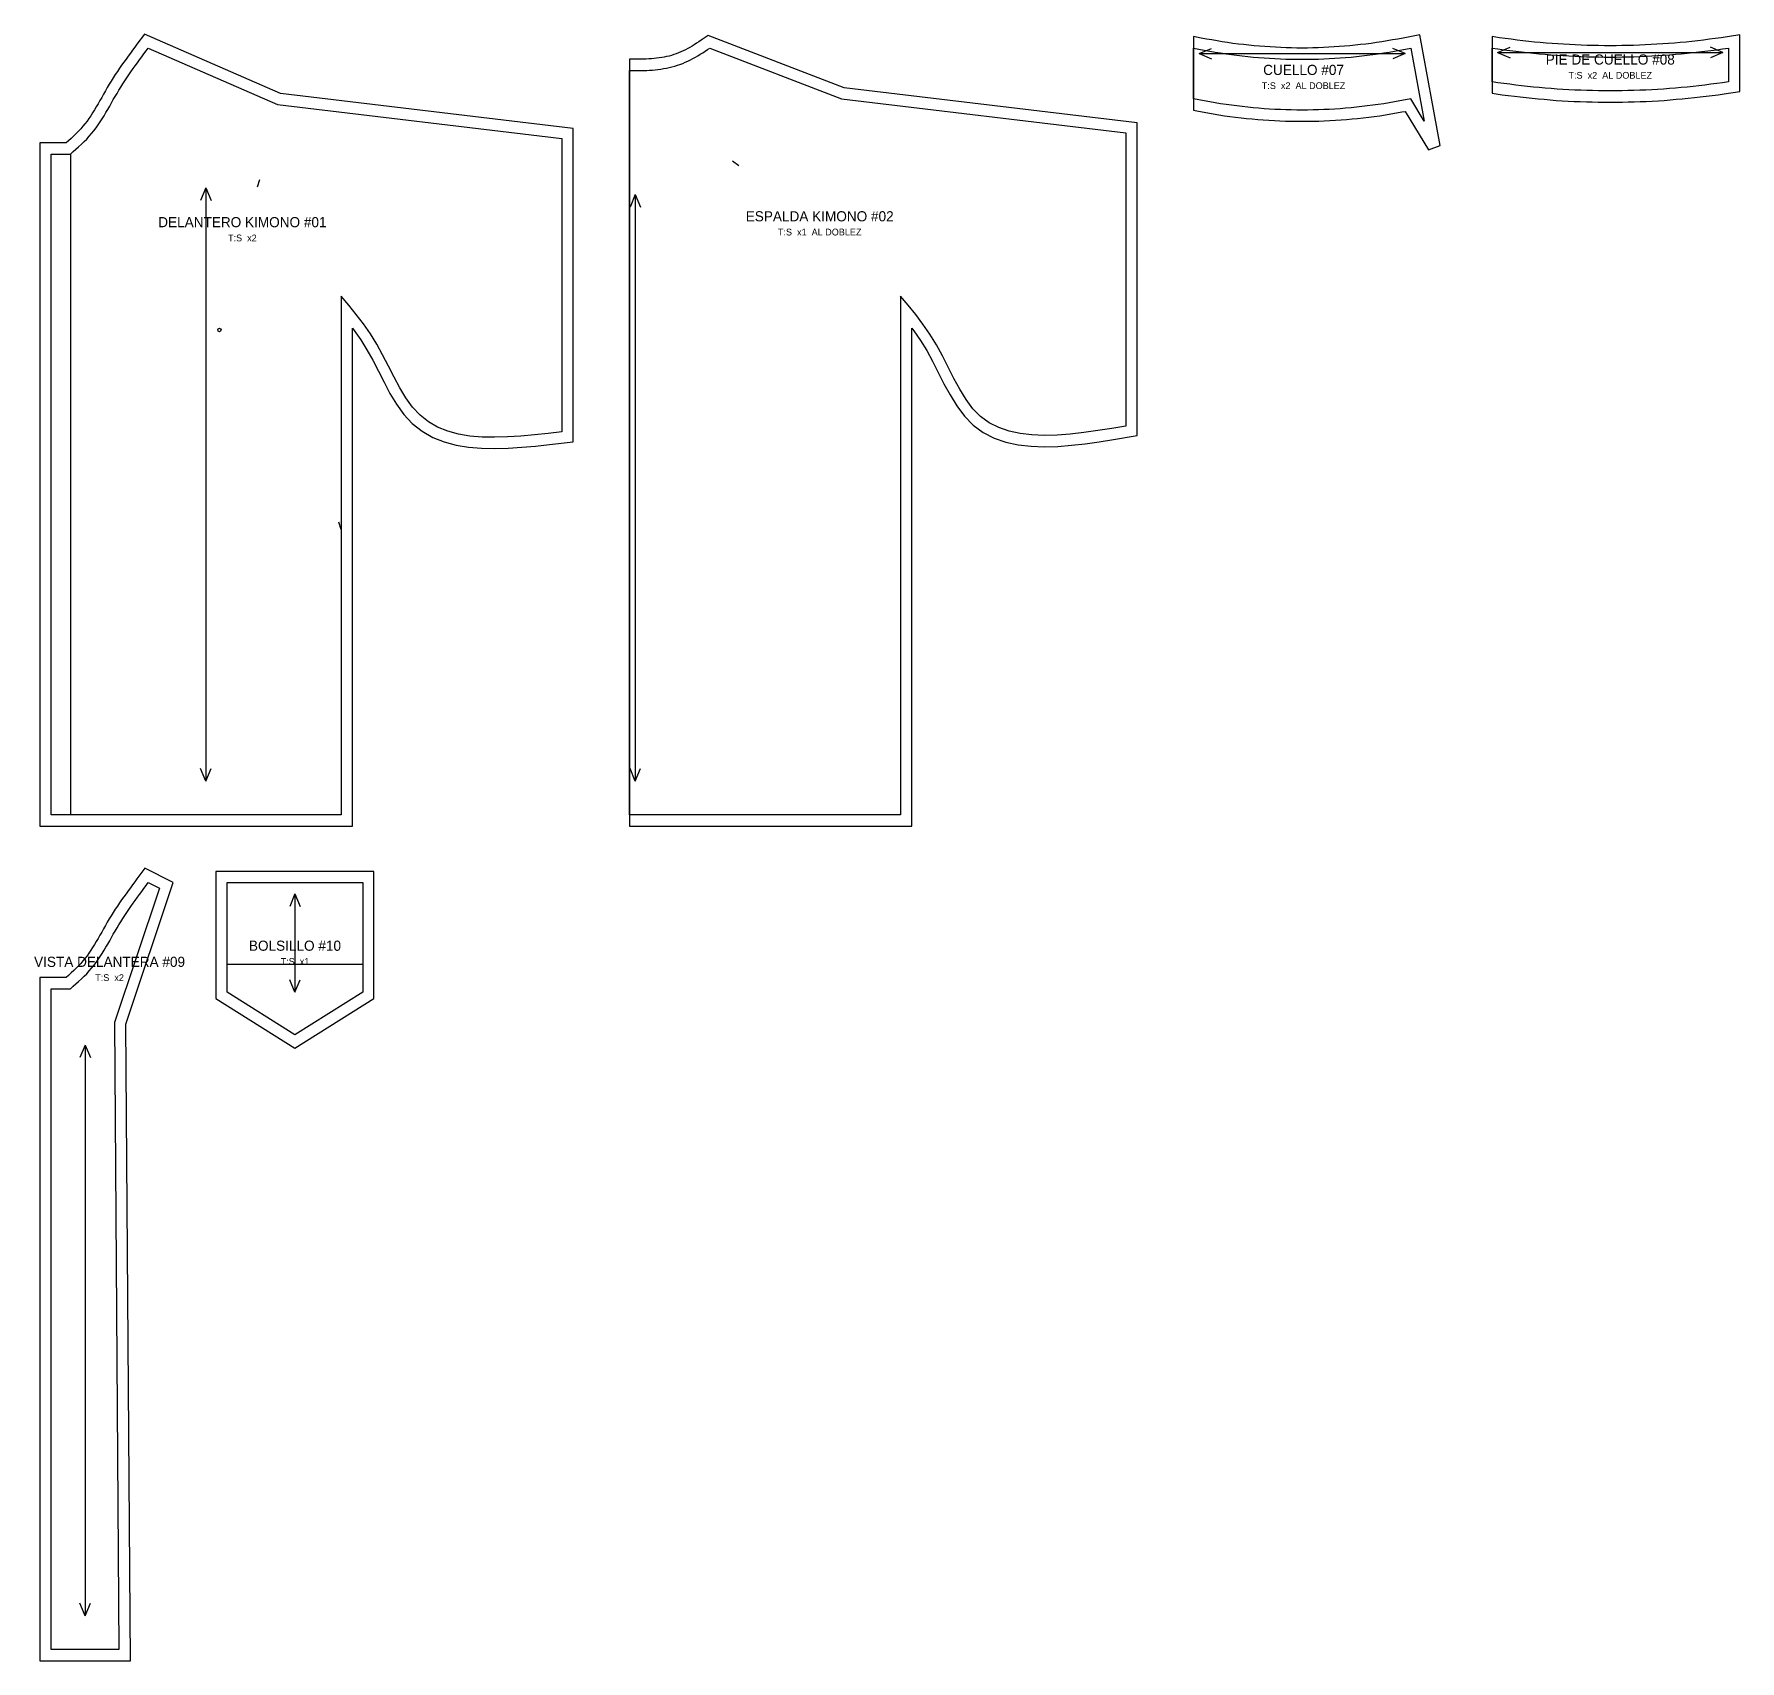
# Model space of a CAD drawing. Header units: centimetres. Extents: x -2 to 150, y -143 to 1.
import ezdxf
from ezdxf.enums import TextEntityAlignment as Align

# ---------------------------------------------------------------- set-up
doc = ezdxf.new("R2010")
doc.units = ezdxf.units.CM
for name, color, linetype in [('1', 1, 'Continuous'), ('11', 8, 'Continuous'), ('13', 7, 'Continuous'), ('15', 6, 'Continuous'), ('4', 4, 'Continuous'), ('6', 2, 'Continuous'), ('7', 3, 'Continuous'), ('8', 5, 'Continuous')]:
    doc.layers.add(name, color=color, linetype=linetype)

# ---------------------------------------------------------------- blocks, each defined once
blk = doc.blocks.new('P01_DELANTERO_KIMONO')
at = {"layer": '1'}
blk.add_lwpolyline([(-2.7, -69), (25, -69), (25, -24.84), (25.16, -25.05), (25.74, -25.88), (26.28, -26.75), (26.79, -27.68), (27.29, -28.65), (27.79, -29.64), (28.32, -30.63), (28.89, -31.58), (29.54, -32.49), (30.3, -33.3), (31.16, -33.98), (32.11, -34.52), (33.12, -34.92), (34.19, -35.21), (35.29, -35.39), (36.43, -35.49), (37.6, -35.51), (38.79, -35.48), (40, -35.4), (41.22, -35.29), (42.45, -35.16), (44.56, -34.91), (44.56, -7.14), (18.62, -4.02), (6.57, 1.23), (5.9, 0.34), (5.71, 0.08), (5.51, -0.19), (5.32, -0.45), (5.12, -0.72), (4.93, -0.98), (4.73, -1.25), (4.54, -1.53), (4.35, -1.8), (4.16, -2.08), (3.98, -2.36), (3.79, -2.64), (3.61, -2.93), (3.44, -3.22), (3.26, -3.51), (3.1, -3.8), (2.93, -4.09), (2.77, -4.38), (2.61, -4.66), (2.45, -4.94), (2.29, -5.22), (2.13, -5.49), (1.97, -5.75), (1.81, -6), (1.64, -6.25), (1.47, -6.49), (1.29, -6.72), (1.11, -6.94), (0.92, -7.16), (0.72, -7.37), (0.51, -7.59), (0.29, -7.8), (0.06, -8.01), (-0.18, -8.22), (-0.38, -8.4), (-2.7, -8.4), (-2.7, -69)], close=True, dxfattribs=at)
at = {"layer": '11'}
blk.add_line((0, -9.4), (0, -68), dxfattribs=at)
at = {"layer": '4'}
for p, q in [((16.75, -11.69), (16.54, -12.35)), ((24, -42.7), (23.78, -42.04))]:
    blk.add_line(p, q, dxfattribs=at)
at = {"layer": '6'}
blk.add_circle((13.2, -25), 0.15, dxfattribs=at)
at = {"layer": '7'}
for p, q in [((12, -12.4), (11.53, -13.51)), ((12, -12.4), (12, -65)), ((12, -12.4), (12.47, -13.51)), ((12, -65), (11.53, -63.89)), ((12, -65), (12.47, -63.89))]:
    blk.add_line(p, q, dxfattribs=at)
at = {"layer": '8'}
blk.add_lwpolyline([(-1.7, -9.4), (0, -9.4), (0.25, -9.18), (0.49, -8.97), (0.73, -8.75), (0.97, -8.52), (1.21, -8.3), (1.44, -8.07), (1.66, -7.83), (1.87, -7.59), (2.08, -7.34), (2.27, -7.08), (2.46, -6.82), (2.64, -6.55), (2.82, -6.28), (2.99, -6), (3.15, -5.72), (3.32, -5.44), (3.48, -5.16), (3.64, -4.87), (3.8, -4.58), (3.96, -4.3), (4.13, -4.02), (4.29, -3.73), (4.46, -3.46), (4.64, -3.18), (4.81, -2.91), (4.99, -2.64), (5.18, -2.37), (5.36, -2.1), (5.55, -1.83), (5.74, -1.57), (5.93, -1.3), (6.12, -1.04), (6.32, -0.78), (6.51, -0.52), (6.7, -0.26), (6.9, 0), (18.36, -5), (43.56, -8.02), (43.56, -34.02), (42.34, -34.17), (41.12, -34.3), (39.92, -34.4), (38.74, -34.48), (37.59, -34.51), (36.48, -34.49), (35.41, -34.4), (34.4, -34.23), (33.44, -33.97), (32.54, -33.62), (31.72, -33.15), (30.98, -32.56), (30.32, -31.85), (29.73, -31.03), (29.19, -30.13), (28.68, -29.18), (28.18, -28.2), (27.67, -27.21), (27.15, -26.25), (26.58, -25.33), (25.97, -24.46), (25.33, -23.62), (24.67, -22.8), (24, -22), (24, -68), (-1.7, -68)], close=True, dxfattribs=at)
at = {"layer": '13'}
blk.add_text('DELANTERO KIMONO #01', height=0.9, dxfattribs=at).set_placement((15.24, -15.44), align=Align.MIDDLE_CENTER)
at = {"layer": '15'}
blk.add_text('T:S  x2', height=0.6, dxfattribs=at).set_placement((15.24, -16.84), align=Align.MIDDLE_CENTER)
blk = doc.blocks.new('P02_ESPALDA_KIMONO')
at = {"layer": '1'}
blk.add_lwpolyline([(25, -24.84), (25.19, -25.08), (25.77, -25.93), (26.32, -26.82), (26.83, -27.76), (27.34, -28.76), (27.85, -29.76), (28.39, -30.76), (28.98, -31.73), (29.66, -32.63), (30.44, -33.43), (31.34, -34.08), (32.31, -34.59), (33.35, -34.94), (34.44, -35.18), (35.57, -35.31), (36.74, -35.35), (37.93, -35.32), (39.15, -35.22), (40.38, -35.09), (41.62, -34.91), (42.87, -34.72), (44.96, -34.37), (44.96, -6.64), (19.01, -3.52), (6.97, 1.12), (6.33, 0.69), (6.13, 0.55), (5.93, 0.42), (5.73, 0.29), (5.53, 0.17), (5.34, 0.05), (5.14, -0.05), (4.94, -0.16), (4.74, -0.25), (4.54, -0.34), (4.33, -0.43), (4.12, -0.51), (3.91, -0.58), (3.7, -0.65), (3.49, -0.71), (3.27, -0.76), (3.06, -0.81), (2.84, -0.85), (2.62, -0.88), (2.39, -0.91), (2.17, -0.94), (1.94, -0.96), (1.71, -0.97), (1.47, -0.98), (1.23, -0.99), (0.99, -1), (0.75, -1), (0.5, -1), (0.25, -1), (0, -1), (0, -69), (25, -69), (25, -24.84)], close=True, dxfattribs=at)
at = {"layer": '4'}
blk.add_line((9.12, -10), (9.68, -10.43), dxfattribs=at)
at = {"layer": '7'}
for p, q in [((0.5, -13), (0.03, -14.11)), ((0.5, -13), (0.5, -65)), ((0.5, -13), (0.97, -14.11)), ((0.5, -65), (0.03, -63.89)), ((0.5, -65), (0.97, -63.89))]:
    blk.add_line(p, q, dxfattribs=at)
at = {"layer": '8'}
blk.add_lwpolyline([(0, -2), (0.25, -2), (0.5, -2), (0.76, -2), (1.01, -2), (1.26, -1.99), (1.51, -1.98), (1.76, -1.97), (2.01, -1.95), (2.26, -1.93), (2.51, -1.91), (2.76, -1.87), (3.01, -1.83), (3.25, -1.79), (3.5, -1.73), (3.74, -1.67), (3.99, -1.61), (4.23, -1.53), (4.46, -1.45), (4.7, -1.36), (4.93, -1.26), (5.16, -1.16), (5.39, -1.05), (5.61, -0.94), (5.83, -0.81), (6.05, -0.69), (6.26, -0.55), (6.47, -0.42), (6.68, -0.28), (6.89, -0.14), (7.1, 0), (18.76, -4.5), (43.96, -7.52), (43.96, -33.52), (42.72, -33.73), (41.48, -33.92), (40.25, -34.09), (39.05, -34.23), (37.88, -34.32), (36.74, -34.35), (35.65, -34.31), (34.61, -34.19), (33.62, -33.98), (32.71, -33.66), (31.86, -33.23), (31.1, -32.67), (30.42, -31.98), (29.81, -31.16), (29.26, -30.26), (28.73, -29.3), (28.23, -28.3), (27.72, -27.3), (27.18, -26.32), (26.61, -25.38), (25.99, -24.49), (25.35, -23.64), (24.68, -22.81), (24, -22), (24, -68), (0, -68)], close=True, dxfattribs=at)
at = {"layer": '13'}
blk.add_text('ESPALDA KIMONO #02', height=0.9, dxfattribs=at).set_placement((16.84, -14.92), align=Align.MIDDLE_CENTER)
at = {"layer": '15'}
blk.add_text('T:S  x1  AL DOBLEZ', height=0.6, dxfattribs=at).set_placement((16.84, -16.32), align=Align.MIDDLE_CENTER)
blk = doc.blocks.new('P07_CUELLO')
at = {"layer": '1'}
blk.add_lwpolyline([(0.78, -5.67), (1.27, -5.76), (1.76, -5.85), (2.25, -5.93), (2.75, -6), (3.24, -6.07), (3.73, -6.13), (4.22, -6.19), (4.71, -6.24), (5.2, -6.29), (5.7, -6.34), (6.19, -6.37), (6.68, -6.41), (7.17, -6.44), (7.66, -6.46), (8.16, -6.48), (8.65, -6.49), (9.14, -6.5), (9.63, -6.5), (10.12, -6.5), (10.62, -6.49), (11.11, -6.48), (11.6, -6.46), (12.09, -6.44), (12.58, -6.41), (13.08, -6.37), (13.57, -6.34), (14.06, -6.29), (14.55, -6.24), (15.04, -6.19), (15.53, -6.13), (16.03, -6.07), (16.52, -6), (17.01, -5.93), (17.5, -5.85), (17.99, -5.76), (18.48, -5.67), (18.77, -5.62), (20.82, -9.04), (21.88, -8.64), (20.06, 1.18), (18.59, 0.88), (18.12, 0.79), (17.65, 0.71), (17.17, 0.63), (16.7, 0.55), (16.23, 0.48), (15.76, 0.41), (15.29, 0.35), (14.82, 0.3), (14.34, 0.24), (13.87, 0.2), (13.4, 0.16), (12.93, 0.12), (12.46, 0.09), (11.99, 0.06), (11.52, 0.04), (11.05, 0.02), (10.57, 0.01), (10.1, 0), (9.63, 0), (9.16, 0), (8.69, 0.01), (8.22, 0.02), (7.75, 0.04), (7.28, 0.06), (6.8, 0.09), (6.33, 0.12), (5.86, 0.16), (5.39, 0.2), (4.92, 0.24), (4.45, 0.3), (3.98, 0.35), (3.5, 0.41), (3.03, 0.48), (2.56, 0.55), (2.09, 0.63), (1.62, 0.71), (1.15, 0.79), (0.68, 0.88), (0, 1.02), (0, -5.52), (0.29, -5.58), (0.78, -5.67)], close=True, dxfattribs=at)
at = {"layer": '7'}
for p, q in [((0.5, -0.5), (1.61, -0.03)), ((0.5, -0.5), (18.76, -0.5)), ((0.5, -0.5), (1.61, -0.97)), ((18.76, -0.5), (17.66, -0.03)), ((18.76, -0.5), (17.66, -0.97))]:
    blk.add_line(p, q, dxfattribs=at)
at = {"layer": '8'}
blk.add_lwpolyline([(0, 0), (0.48, -0.1), (0.96, -0.19), (1.44, -0.28), (1.93, -0.36), (2.41, -0.44), (2.89, -0.51), (3.37, -0.58), (3.85, -0.64), (4.33, -0.7), (4.82, -0.75), (5.3, -0.8), (5.78, -0.84), (6.26, -0.88), (6.74, -0.91), (7.22, -0.94), (7.71, -0.96), (8.19, -0.98), (8.67, -0.99), (9.15, -1), (9.63, -1), (10.11, -1), (10.6, -0.99), (11.08, -0.98), (11.56, -0.96), (12.04, -0.94), (12.52, -0.91), (13, -0.88), (13.48, -0.84), (13.97, -0.8), (14.45, -0.75), (14.93, -0.7), (15.41, -0.64), (15.89, -0.58), (16.37, -0.51), (16.86, -0.44), (17.34, -0.36), (17.82, -0.28), (18.3, -0.19), (18.78, -0.1), (19.26, 0), (20.46, -6.5), (19.26, -4.5), (18.78, -4.6), (18.3, -4.69), (17.82, -4.78), (17.34, -4.86), (16.86, -4.94), (16.37, -5.01), (15.89, -5.08), (15.41, -5.14), (14.93, -5.2), (14.45, -5.25), (13.97, -5.3), (13.48, -5.34), (13, -5.38), (12.52, -5.41), (12.04, -5.44), (11.56, -5.46), (11.08, -5.48), (10.6, -5.49), (10.11, -5.5), (9.63, -5.5), (9.15, -5.5), (8.67, -5.49), (8.19, -5.48), (7.71, -5.46), (7.22, -5.44), (6.74, -5.41), (6.26, -5.38), (5.78, -5.34), (5.3, -5.3), (4.82, -5.25), (4.33, -5.2), (3.85, -5.14), (3.37, -5.08), (2.89, -5.01), (2.41, -4.94), (1.93, -4.86), (1.44, -4.78), (0.96, -4.69), (0.48, -4.6), (0, -4.5)], close=True, dxfattribs=at)
at = {"layer": '13'}
blk.add_text('CUELLO #07', height=0.9, dxfattribs=at).set_placement((9.76, -1.94), align=Align.MIDDLE_CENTER)
at = {"layer": '15'}
blk.add_text('T:S  x2  AL DOBLEZ', height=0.6, dxfattribs=at).set_placement((9.76, -3.34), align=Align.MIDDLE_CENTER)
blk = doc.blocks.new('P08_PIE_DE_CUELLO')
at = {"layer": '1'}
blk.add_lwpolyline([(0.91, -4.14), (1.44, -4.21), (1.98, -4.28), (2.51, -4.34), (3.04, -4.4), (3.57, -4.46), (4.1, -4.51), (4.63, -4.55), (5.16, -4.6), (5.7, -4.64), (6.23, -4.67), (6.76, -4.7), (7.29, -4.73), (7.82, -4.75), (8.36, -4.77), (8.89, -4.78), (9.42, -4.79), (9.95, -4.8), (10.48, -4.8), (11.01, -4.8), (11.55, -4.79), (12.08, -4.78), (12.61, -4.77), (13.14, -4.75), (13.67, -4.73), (14.2, -4.7), (14.74, -4.67), (15.27, -4.64), (15.8, -4.6), (16.33, -4.55), (16.86, -4.51), (17.39, -4.46), (17.93, -4.4), (18.46, -4.34), (18.99, -4.28), (19.52, -4.21), (20.05, -4.14), (20.58, -4.07), (21.96, -3.86), (21.96, 1.16), (20.3, 0.91), (19.78, 0.84), (19.26, 0.77), (18.75, 0.7), (18.23, 0.64), (17.71, 0.59), (17.2, 0.53), (16.68, 0.48), (16.16, 0.44), (15.65, 0.4), (15.13, 0.36), (14.61, 0.33), (14.1, 0.3), (13.58, 0.27), (13.06, 0.25), (12.55, 0.23), (12.03, 0.22), (11.51, 0.21), (11, 0.2), (10.48, 0.2), (9.97, 0.2), (9.45, 0.21), (8.93, 0.22), (8.42, 0.23), (7.9, 0.25), (7.38, 0.27), (6.87, 0.3), (6.35, 0.33), (5.83, 0.36), (5.32, 0.4), (4.8, 0.44), (4.28, 0.48), (3.77, 0.53), (3.25, 0.59), (2.73, 0.64), (2.22, 0.7), (1.7, 0.77), (1.18, 0.84), (0.67, 0.91), (0, 1.01), (0, -4.01), (0.38, -4.07), (0.91, -4.14)], close=True, dxfattribs=at)
at = {"layer": '7'}
for p, q in [((0.5, -0.4), (1.61, 0.07)), ((20.46, -0.4), (19.36, 0.07)), ((0.5, -0.4), (20.46, -0.4)), ((0.5, -0.4), (1.61, -0.87)), ((20.46, -0.4), (19.36, -0.87))]:
    blk.add_line(p, q, dxfattribs=at)
at = {"layer": '8'}
blk.add_lwpolyline([(0, 0), (0.52, -0.08), (1.05, -0.15), (1.57, -0.22), (2.1, -0.29), (2.62, -0.35), (3.14, -0.41), (3.67, -0.46), (4.19, -0.51), (4.72, -0.56), (5.24, -0.6), (5.77, -0.64), (6.29, -0.67), (6.81, -0.7), (7.34, -0.73), (7.86, -0.75), (8.39, -0.77), (8.91, -0.78), (9.43, -0.79), (9.96, -0.8), (10.48, -0.8), (11.01, -0.8), (11.53, -0.79), (12.05, -0.78), (12.58, -0.77), (13.1, -0.75), (13.63, -0.73), (14.15, -0.7), (14.67, -0.67), (15.2, -0.64), (15.72, -0.6), (16.25, -0.56), (16.77, -0.51), (17.3, -0.46), (17.82, -0.41), (18.34, -0.35), (18.87, -0.29), (19.39, -0.22), (19.92, -0.15), (20.44, -0.08), (20.96, 0), (20.96, -3), (20.44, -3.08), (19.92, -3.15), (19.39, -3.22), (18.87, -3.29), (18.34, -3.35), (17.82, -3.41), (17.3, -3.46), (16.77, -3.51), (16.25, -3.56), (15.72, -3.6), (15.2, -3.64), (14.67, -3.67), (14.15, -3.7), (13.63, -3.73), (13.1, -3.75), (12.58, -3.77), (12.05, -3.78), (11.53, -3.79), (11.01, -3.8), (10.48, -3.8), (9.96, -3.8), (9.43, -3.79), (8.91, -3.78), (8.39, -3.77), (7.86, -3.75), (7.34, -3.73), (6.81, -3.7), (6.29, -3.67), (5.77, -3.64), (5.24, -3.6), (4.72, -3.56), (4.19, -3.51), (3.67, -3.46), (3.14, -3.41), (2.62, -3.35), (2.1, -3.29), (1.57, -3.22), (1.05, -3.15), (0.52, -3.08), (0, -3)], close=True, dxfattribs=at)
at = {"layer": '13'}
blk.add_text('PIE DE CUELLO #08', height=0.9, dxfattribs=at).set_placement((10.48, -1.02), align=Align.MIDDLE_CENTER)
at = {"layer": '15'}
blk.add_text('T:S  x2  AL DOBLEZ', height=0.6, dxfattribs=at).set_placement((10.48, -2.42), align=Align.MIDDLE_CENTER)
blk = doc.blocks.new('P09_VISTA_DELANTERA')
at = {"layer": '1'}
blk.add_lwpolyline([(-2.7, -69), (5.31, -69), (4.9, -12.56), (9.12, 0.01), (6.6, 1.27), (5.9, 0.34), (5.71, 0.08), (5.51, -0.19), (5.32, -0.45), (5.12, -0.72), (4.93, -0.98), (4.73, -1.25), (4.54, -1.53), (4.35, -1.8), (4.16, -2.08), (3.98, -2.36), (3.79, -2.64), (3.61, -2.93), (3.44, -3.22), (3.26, -3.51), (3.1, -3.8), (2.93, -4.09), (2.77, -4.38), (2.61, -4.66), (2.45, -4.94), (2.29, -5.22), (2.13, -5.49), (1.97, -5.75), (1.81, -6), (1.64, -6.25), (1.47, -6.49), (1.29, -6.72), (1.11, -6.94), (0.92, -7.16), (0.72, -7.37), (0.51, -7.59), (0.29, -7.8), (0.06, -8.01), (-0.18, -8.22), (-0.38, -8.4), (-2.7, -8.4), (-2.7, -69)], close=True, dxfattribs=at)
at = {"layer": '7'}
for p, q in [((1.3, -14.4), (0.83, -15.51)), ((1.3, -14.4), (1.3, -65)), ((1.3, -14.4), (1.77, -15.51)), ((1.3, -65), (0.83, -63.89)), ((1.3, -65), (1.77, -63.89))]:
    blk.add_line(p, q, dxfattribs=at)
at = {"layer": '8'}
blk.add_lwpolyline([(-1.7, -9.4), (0, -9.4), (0.25, -9.18), (0.49, -8.97), (0.73, -8.75), (0.97, -8.52), (1.21, -8.3), (1.44, -8.07), (1.66, -7.83), (1.87, -7.59), (2.08, -7.34), (2.27, -7.08), (2.46, -6.82), (2.64, -6.55), (2.82, -6.28), (2.99, -6), (3.15, -5.72), (3.32, -5.44), (3.48, -5.16), (3.64, -4.87), (3.8, -4.58), (3.96, -4.3), (4.13, -4.02), (4.29, -3.73), (4.46, -3.46), (4.64, -3.18), (4.81, -2.91), (4.99, -2.64), (5.18, -2.37), (5.36, -2.1), (5.55, -1.83), (5.74, -1.57), (5.93, -1.3), (6.12, -1.04), (6.32, -0.78), (6.51, -0.52), (6.7, -0.26), (6.9, 0), (7.9, -0.5), (3.9, -12.4), (4.3, -68), (-1.7, -68)], close=True, dxfattribs=at)
at = {"layer": '13'}
blk.add_text('VISTA DELANTERA #09', height=0.9, dxfattribs=at).set_placement((3.47, -7.02), align=Align.MIDDLE_CENTER)
at = {"layer": '15'}
blk.add_text('T:S  x2', height=0.6, dxfattribs=at).set_placement((3.47, -8.42), align=Align.MIDDLE_CENTER)
blk = doc.blocks.new('P10_BOLSILLO')
at = {"layer": '1'}
blk.add_lwpolyline([(-1, -10.27), (6, -14.68), (13, -10.27), (13, 1), (-1, 1), (-1, -10.27)], close=True, dxfattribs=at)
at = {"layer": '11'}
blk.add_line((0, -7.22), (12, -7.22), dxfattribs=at)
at = {"layer": '7'}
for p, q in [((6, -1), (5.53, -2.11)), ((6, -1), (6, -9.72)), ((6, -1), (6.47, -2.11)), ((6, -9.72), (5.53, -8.61)), ((6, -9.72), (6.47, -8.61))]:
    blk.add_line(p, q, dxfattribs=at)
at = {"layer": '8'}
blk.add_lwpolyline([(0, 0), (12, 0), (12, -9.72), (6, -13.5), (0, -9.72)], close=True, dxfattribs=at)
at = {"layer": '13'}
blk.add_text('BOLSILLO #10', height=0.9, dxfattribs=at).set_placement((6, -5.59), align=Align.MIDDLE_CENTER)
at = {"layer": '15'}
blk.add_text('T:S  x1', height=0.6, dxfattribs=at).set_placement((6, -6.99), align=Align.MIDDLE_CENTER)

msp = doc.modelspace()

# ---------------------------------------------------------------- block references
for name, p in [('P01_DELANTERO_KIMONO', (1.7, 0)), ('P02_ESPALDA_KIMONO', (51.26, 0)), ('P07_CUELLO', (101.22, 0)), ('P08_PIE_DE_CUELLO', (127.68, 0)), ('P09_VISTA_DELANTERA', (1.7, -74)), ('P10_BOLSILLO', (15.6, -74))]:
    msp.add_blockref(name, p)

doc.saveas('drawing.dxf')
